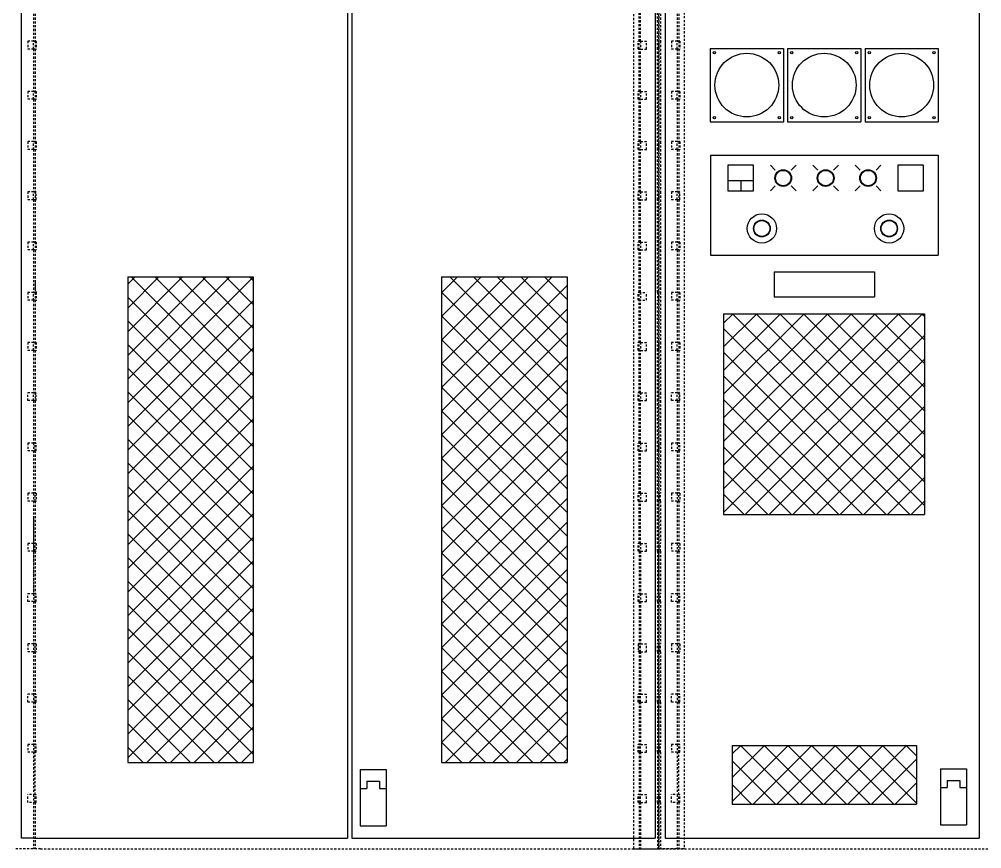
# Model space of a CAD drawing. Header units: inches. Extents: x 6 to 369, y -225 to 2.
# Drawn here: x 206 to 263.5, y -102 to -52.5 of the extents above; entities that cross this region are included whole.
import ezdxf

# ---------------------------------------------------------------- set-up
doc = ezdxf.new("R2010")
doc.units = ezdxf.units.IN
doc.header["$MEASUREMENT"] = 0
doc.linetypes.add('HIDDEN2', pattern=[0.1875, 0.125, -0.0625])
doc.layers.add('Cabinet', color=253, linetype='HIDDEN2')
doc.layers.add('D', color=3, linetype='Continuous')

# ---------------------------------------------------------------- blocks, each defined once
blk = doc.blocks.new('A$C04BD72B4')
at = {"layer": 'D'}
h = blk.add_hatch(dxfattribs=at)
h.set_pattern_fill('ANSI37', color=256, scale=8, style=0)
h.set_pattern_definition([(45, (-98.2526, -104.1295), (-0.707107, 0.707107), []), (135, (-98.2526, -104.1295), (-0.707107, -0.707107), [])])
h.paths.add_polyline_path([(5.369, -84.217), (12.869, -84.217), (12.869, -55.217), (5.369, -55.217)])
for p, q in [((0, 0), (0, -88.75)), ((18.125, 0.002), (18.125, -88.75)), ((5.369, -55.217), (12.869, -55.217)), ((5.369, -55.217), (5.369, -84.217)), ((12.869, -55.217), (12.869, -84.217)), ((5.369, -84.217), (12.869, -84.217)), ((0.5, -84.65), (2.05, -84.65)), ((0.5, -84.65), (0.5, -88)), ((2.05, -84.65), (2.05, -88)), ((0.9, -85.348), (0.9, -85.769)), ((0.9, -85.348), (1.65, -85.348)), ((1.65, -85.348), (1.65, -85.769)), ((0.5, -85.769), (0.9, -85.769)), ((1.65, -85.769), (2.05, -85.769)), ((0.5, -88), (2.05, -88)), ((0, -88.75), (18.125, -88.75))]:
    blk.add_line(p, q, dxfattribs=at)
blk = doc.blocks.new('A$C5A7909A9')
at = {"layer": 'Cabinet', "linetype": 'HIDDEN2'}
for p, q in [((36.945, 0), (36.945, 90)), ((38.445, 90), (38.445, 0)), ((38.445, 0), (38.445, 90)), ((38.445, 0), (38.445, 90)), ((38.445, 90), (38.445, 0)), ((39.945, 90), (39.945, 0)), ((1.094, 50.765), (1.094, 48.234)), ((1.187, 50.765), (1.187, 48.234)), ((37.257, 48.234), (37.257, 50.765)), ((37.351, 48.234), (37.351, 50.765)), ((38.351, 48.234), (38.351, 50.765)), ((38.539, 50.765), (38.539, 48.234)), ((39.539, 50.765), (39.539, 48.234)), ((39.632, 50.765), (39.632, 48.234)), ((1.094, 48.234), (0.75, 48.234)), ((0.75, 48.234), (0.75, 47.765)), ((1.094, 47.765), (0.75, 47.765)), ((1.094, 48.234), (1.187, 48.234)), ((1.094, 47.765), (1.094, 48.234)), ((1.094, 47.765), (1.094, 45.234)), ((1.187, 47.765), (1.094, 47.765)), ((1.187, 48.234), (1.187, 47.765)), ((1.187, 48.234), (1.25, 48.234)), ((1.187, 47.765), (1.187, 45.234)), ((1.187, 47.765), (1.25, 47.765)), ((1.25, 48.234), (1.25, 47.765)), ((37.257, 48.234), (37.195, 48.234)), ((37.195, 47.765), (37.195, 48.234)), ((37.257, 47.765), (37.195, 47.765)), ((37.257, 48.234), (37.351, 48.234)), ((37.257, 47.765), (37.257, 48.234)), ((37.257, 45.234), (37.257, 47.765)), ((37.351, 47.765), (37.257, 47.765)), ((37.351, 48.234), (37.351, 47.765)), ((37.351, 48.234), (37.695, 48.234)), ((37.351, 45.234), (37.351, 47.765)), ((37.351, 47.765), (37.695, 47.765)), ((37.695, 47.765), (37.695, 48.234)), ((38.351, 47.765), (38.351, 48.234)), ((38.351, 45.234), (38.351, 47.765)), ((38.445, 48.234), (38.445, 47.765)), ((38.445, 47.765), (38.445, 48.234)), ((38.445, 47.765), (38.445, 48.234)), ((38.445, 48.234), (38.445, 47.765)), ((38.539, 48.234), (38.539, 47.765)), ((38.539, 47.765), (38.539, 45.234)), ((39.195, 48.234), (39.195, 47.765)), ((39.539, 48.234), (39.195, 48.234)), ((39.539, 47.765), (39.195, 47.765)), ((39.539, 47.765), (39.539, 48.234)), ((39.539, 48.234), (39.632, 48.234)), ((39.539, 47.765), (39.539, 45.234)), ((39.632, 47.765), (39.539, 47.765)), ((39.632, 48.234), (39.632, 47.765)), ((39.632, 48.234), (39.695, 48.234)), ((39.632, 47.765), (39.632, 45.234)), ((39.632, 47.765), (39.695, 47.765)), ((39.695, 48.234), (39.695, 47.765)), ((1.094, 45.234), (0.75, 45.234)), ((0.75, 45.234), (0.75, 44.765)), ((1.094, 44.765), (1.094, 45.234)), ((1.094, 45.234), (1.187, 45.234)), ((1.187, 45.234), (1.187, 44.765)), ((1.187, 45.234), (1.25, 45.234)), ((1.25, 45.234), (1.25, 44.765)), ((37.257, 45.234), (37.195, 45.234)), ((37.195, 44.765), (37.195, 45.234)), ((37.257, 45.234), (37.351, 45.234)), ((37.257, 44.765), (37.257, 45.234)), ((37.257, 45.234), (37.257, 45.234)), ((37.351, 45.234), (37.351, 44.765)), ((37.351, 45.234), (37.695, 45.234)), ((37.695, 44.765), (37.695, 45.234)), ((38.351, 44.765), (38.351, 45.234)), ((38.445, 45.234), (38.445, 44.765)), ((38.445, 44.765), (38.445, 45.234)), ((38.445, 44.765), (38.445, 45.234)), ((38.445, 45.234), (38.445, 44.765)), ((38.539, 45.234), (38.539, 44.765)), ((39.539, 45.234), (39.195, 45.234)), ((39.195, 45.234), (39.195, 44.765)), ((39.539, 44.765), (39.539, 45.234)), ((39.539, 45.234), (39.632, 45.234)), ((39.632, 45.234), (39.632, 44.765)), ((39.632, 45.234), (39.695, 45.234)), ((39.695, 45.234), (39.695, 44.765)), ((1.094, 44.765), (0.75, 44.765)), ((1.094, 44.765), (1.094, 42.234)), ((1.187, 44.765), (1.094, 44.765)), ((1.187, 44.765), (1.187, 42.234)), ((1.187, 44.765), (1.187, 44.765)), ((1.187, 44.765), (1.25, 44.765)), ((37.257, 44.765), (37.195, 44.765)), ((37.257, 42.234), (37.257, 44.765)), ((37.351, 44.765), (37.257, 44.765)), ((37.351, 42.234), (37.351, 44.765)), ((37.351, 44.765), (37.695, 44.765)), ((38.351, 42.234), (38.351, 44.765)), ((38.539, 44.765), (38.539, 42.234)), ((39.539, 44.765), (39.195, 44.765)), ((39.539, 44.765), (39.539, 42.234)), ((39.632, 44.765), (39.539, 44.765)), ((39.632, 44.765), (39.632, 42.234)), ((39.632, 44.765), (39.632, 44.765)), ((39.632, 44.765), (39.695, 44.765)), ((1.094, 42.234), (0.75, 42.234)), ((0.75, 42.234), (0.75, 41.765)), ((1.094, 42.234), (1.187, 42.234)), ((1.094, 41.765), (1.094, 42.234)), ((1.187, 42.234), (1.187, 41.765)), ((1.187, 42.234), (1.25, 42.234)), ((1.25, 42.234), (1.25, 41.765)), ((37.257, 42.234), (37.195, 42.234)), ((37.195, 41.765), (37.195, 42.234)), ((37.257, 42.234), (37.351, 42.234)), ((37.257, 41.765), (37.257, 42.234)), ((37.351, 42.234), (37.351, 41.765)), ((37.351, 42.234), (37.695, 42.234)), ((37.695, 41.765), (37.695, 42.234)), ((38.351, 41.765), (38.351, 42.234)), ((38.445, 42.234), (38.445, 41.765)), ((38.445, 41.765), (38.445, 42.234)), ((38.445, 42.234), (38.445, 41.765)), ((38.539, 42.234), (38.539, 41.765)), ((39.539, 42.234), (39.195, 42.234)), ((39.195, 42.234), (39.195, 41.765)), ((39.539, 42.234), (39.632, 42.234)), ((39.539, 41.765), (39.539, 42.234)), ((39.632, 42.234), (39.632, 41.765)), ((39.632, 42.234), (39.695, 42.234)), ((39.695, 42.234), (39.695, 41.765)), ((1.094, 41.765), (0.75, 41.765)), ((1.094, 41.765), (1.094, 39.234)), ((1.187, 41.765), (1.094, 41.765)), ((1.187, 41.765), (1.187, 39.234)), ((1.187, 41.765), (1.25, 41.765)), ((37.257, 41.765), (37.195, 41.765)), ((37.257, 39.234), (37.257, 41.765)), ((37.351, 41.765), (37.257, 41.765)), ((37.351, 39.234), (37.351, 41.765)), ((37.351, 41.765), (37.695, 41.765)), ((38.351, 39.234), (38.351, 41.765)), ((38.539, 41.765), (38.539, 39.234)), ((39.539, 41.765), (39.195, 41.765)), ((39.539, 41.765), (39.539, 39.234)), ((39.632, 41.765), (39.539, 41.765)), ((39.632, 41.765), (39.632, 39.234)), ((39.632, 41.765), (39.695, 41.765)), ((1.094, 39.234), (0.75, 39.234)), ((0.75, 39.234), (0.75, 38.765)), ((1.094, 39.234), (1.187, 39.234)), ((1.094, 38.765), (1.094, 39.234)), ((1.187, 39.234), (1.187, 38.765)), ((1.187, 39.234), (1.187, 39.234)), ((1.187, 39.234), (1.25, 39.234)), ((1.25, 38.765), (1.25, 39.234)), ((37.257, 39.234), (37.195, 39.234)), ((37.195, 38.765), (37.195, 39.234)), ((37.257, 39.234), (37.351, 39.234)), ((37.257, 38.765), (37.257, 39.234)), ((37.351, 39.234), (37.351, 38.765)), ((37.351, 39.234), (37.695, 39.234)), ((37.695, 38.765), (37.695, 39.234)), ((38.351, 38.765), (38.351, 39.234)), ((38.445, 39.234), (38.445, 38.765)), ((38.445, 38.765), (38.445, 39.234)), ((38.445, 38.765), (38.445, 39.234)), ((38.445, 39.234), (38.445, 38.765)), ((38.539, 39.234), (38.539, 38.765)), ((39.195, 39.234), (39.195, 38.765)), ((39.539, 39.234), (39.195, 39.234)), ((39.539, 38.765), (39.539, 39.234)), ((39.539, 39.234), (39.632, 39.234)), ((39.632, 39.234), (39.632, 38.765)), ((39.632, 39.234), (39.632, 39.234)), ((39.632, 39.234), (39.695, 39.234)), ((39.695, 38.765), (39.695, 39.234)), ((1.094, 38.765), (0.75, 38.765)), ((1.094, 38.765), (1.094, 36.234)), ((1.187, 38.765), (1.094, 38.765)), ((1.187, 38.765), (1.187, 36.234)), ((1.187, 38.765), (1.25, 38.765)), ((37.257, 38.765), (37.195, 38.765)), ((37.257, 36.234), (37.257, 38.765)), ((37.351, 38.765), (37.257, 38.765)), ((37.351, 36.234), (37.351, 38.765)), ((37.351, 38.765), (37.695, 38.765)), ((38.351, 36.234), (38.351, 38.765)), ((38.539, 38.765), (38.539, 36.234)), ((39.539, 38.765), (39.195, 38.765)), ((39.539, 38.765), (39.539, 36.234)), ((39.632, 38.765), (39.539, 38.765)), ((39.632, 38.765), (39.632, 36.234)), ((39.632, 38.765), (39.695, 38.765)), ((1.094, 36.234), (0.75, 36.234)), ((0.75, 36.234), (0.75, 35.765)), ((1.094, 36.234), (1.187, 36.234)), ((1.094, 35.765), (1.094, 36.234)), ((1.187, 36.234), (1.187, 35.765)), ((1.187, 36.234), (1.25, 36.234)), ((1.25, 36.234), (1.25, 35.765)), ((37.257, 36.234), (37.195, 36.234)), ((37.195, 35.765), (37.195, 36.234)), ((37.257, 36.234), (37.351, 36.234)), ((37.257, 35.765), (37.257, 36.234)), ((37.351, 36.234), (37.351, 35.765)), ((37.351, 36.234), (37.695, 36.234)), ((37.695, 35.765), (37.695, 36.234)), ((38.351, 35.765), (38.351, 36.234)), ((38.445, 36.234), (38.445, 35.765)), ((38.445, 35.765), (38.445, 36.234)), ((38.445, 35.765), (38.445, 36.234)), ((38.445, 36.234), (38.445, 35.765)), ((38.539, 36.234), (38.539, 35.765)), ((39.539, 36.234), (39.195, 36.234)), ((39.195, 36.234), (39.195, 35.765)), ((39.539, 36.234), (39.632, 36.234)), ((39.539, 35.765), (39.539, 36.234)), ((39.632, 36.234), (39.632, 35.765)), ((39.632, 36.234), (39.695, 36.234)), ((39.695, 36.234), (39.695, 35.765)), ((1.094, 35.765), (0.75, 35.765)), ((1.094, 35.765), (1.094, 33.234)), ((1.187, 35.765), (1.094, 35.765)), ((1.187, 35.765), (1.187, 33.234)), ((1.187, 35.765), (1.25, 35.765)), ((37.257, 35.765), (37.195, 35.765)), ((37.257, 33.234), (37.257, 35.765)), ((37.351, 35.765), (37.257, 35.765)), ((37.351, 33.234), (37.351, 35.765)), ((37.351, 35.765), (37.695, 35.765)), ((38.351, 33.234), (38.351, 35.765)), ((38.539, 35.765), (38.539, 33.234)), ((39.539, 35.765), (39.195, 35.765)), ((39.539, 35.765), (39.539, 33.234)), ((39.632, 35.765), (39.539, 35.765)), ((39.632, 35.765), (39.632, 33.234)), ((39.632, 35.765), (39.695, 35.765)), ((1.187, 33.89), (1.187, 32.515)), ((1.094, 33.234), (0.75, 33.234)), ((0.75, 33.234), (0.75, 32.765)), ((1.094, 32.765), (1.094, 33.234)), ((1.094, 33.234), (1.187, 33.234)), ((1.187, 33.265), (1.287, 33.265)), ((1.187, 33.234), (1.187, 32.765)), ((1.187, 33.234), (1.25, 33.234)), ((1.25, 33.234), (1.25, 32.765)), ((37.257, 33.234), (37.195, 33.234)), ((37.195, 32.765), (37.195, 33.234)), ((37.257, 32.765), (37.257, 33.234)), ((37.257, 33.234), (37.695, 33.234)), ((37.351, 33.234), (37.351, 32.765)), ((37.695, 32.765), (37.695, 33.234)), ((38.351, 33.234), (38.351, 32.765)), ((38.445, 32.765), (38.445, 33.234)), ((38.445, 32.765), (38.445, 33.234)), ((38.445, 32.765), (38.445, 33.234)), ((38.445, 32.765), (38.445, 33.234)), ((38.539, 33.234), (38.539, 32.765)), ((39.539, 33.234), (39.195, 33.234)), ((39.195, 33.234), (39.195, 32.765)), ((39.539, 32.765), (39.539, 33.234)), ((39.539, 33.234), (39.632, 33.234)), ((39.632, 33.234), (39.632, 32.765)), ((39.632, 33.234), (39.695, 33.234)), ((39.695, 33.234), (39.695, 32.765)), ((1.094, 32.765), (0.75, 32.765)), ((1.094, 32.765), (1.094, 30.234)), ((1.187, 32.765), (1.094, 32.765)), ((1.187, 32.765), (1.187, 30.234)), ((1.187, 32.765), (1.25, 32.765)), ((1.187, 32.765), (1.287, 32.765)), ((37.257, 32.765), (37.195, 32.765)), ((37.257, 30.234), (37.257, 32.765)), ((37.351, 32.765), (37.257, 32.765)), ((37.257, 32.765), (37.695, 32.765)), ((37.351, 30.234), (37.351, 32.765)), ((38.351, 30.234), (38.351, 32.765)), ((38.539, 32.765), (38.539, 30.234)), ((39.539, 32.765), (39.195, 32.765)), ((39.539, 32.765), (39.539, 30.234)), ((39.632, 32.765), (39.539, 32.765)), ((39.632, 32.765), (39.632, 30.234)), ((39.632, 32.765), (39.695, 32.765)), ((1.094, 30.234), (0.75, 30.234)), ((0.75, 30.234), (0.75, 29.765)), ((1.094, 29.765), (1.094, 30.234)), ((1.094, 30.234), (1.187, 30.234)), ((1.187, 30.234), (1.187, 29.765)), ((1.187, 30.234), (1.25, 30.234)), ((1.25, 30.234), (1.25, 29.765)), ((37.257, 30.234), (37.195, 30.234)), ((37.195, 29.765), (37.195, 30.234)), ((37.257, 30.234), (37.351, 30.234)), ((37.257, 29.765), (37.257, 30.234)), ((37.351, 30.234), (37.351, 29.765)), ((37.351, 30.234), (37.695, 30.234)), ((37.695, 29.765), (37.695, 30.234)), ((38.351, 29.765), (38.351, 30.234)), ((38.445, 30.234), (38.445, 29.765)), ((38.445, 29.765), (38.445, 30.234)), ((38.445, 29.765), (38.445, 30.234)), ((38.445, 30.234), (38.445, 29.765)), ((38.539, 30.234), (38.539, 29.765)), ((39.539, 30.234), (39.195, 30.234)), ((39.195, 30.234), (39.195, 29.765)), ((39.539, 29.765), (39.539, 30.234)), ((39.539, 30.234), (39.632, 30.234)), ((39.632, 30.234), (39.632, 29.765)), ((39.632, 30.234), (39.695, 30.234)), ((39.695, 30.234), (39.695, 29.765)), ((1.094, 29.765), (0.75, 29.765)), ((1.094, 29.765), (1.094, 27.234)), ((1.187, 29.765), (1.094, 29.765)), ((1.187, 29.765), (1.187, 27.234)), ((1.187, 29.765), (1.25, 29.765)), ((37.257, 29.765), (37.195, 29.765)), ((37.257, 27.234), (37.257, 29.765)), ((37.351, 29.765), (37.257, 29.765)), ((37.351, 27.234), (37.351, 29.765)), ((37.351, 29.765), (37.695, 29.765)), ((38.351, 27.234), (38.351, 29.765)), ((38.539, 29.765), (38.539, 27.234)), ((39.539, 29.765), (39.195, 29.765)), ((39.539, 29.765), (39.539, 27.234)), ((39.632, 29.765), (39.539, 29.765)), ((39.632, 29.765), (39.632, 27.234)), ((39.632, 29.765), (39.695, 29.765)), ((1.094, 27.234), (0.75, 27.234)), ((0.75, 26.765), (0.75, 27.234)), ((1.094, 26.765), (1.094, 27.234)), ((1.094, 27.234), (1.187, 27.234)), ((1.187, 27.234), (1.187, 26.765)), ((1.187, 27.234), (1.25, 27.234)), ((1.25, 26.765), (1.25, 27.234)), ((37.257, 27.234), (37.195, 27.234)), ((37.195, 26.765), (37.195, 27.234)), ((37.257, 27.234), (37.351, 27.234)), ((37.257, 26.765), (37.257, 27.234)), ((37.351, 27.234), (37.351, 26.765)), ((37.351, 27.234), (37.695, 27.234)), ((37.695, 26.765), (37.695, 27.234)), ((38.351, 26.765), (38.351, 27.234)), ((38.445, 27.234), (38.445, 26.765)), ((38.445, 26.765), (38.445, 27.234)), ((38.445, 26.765), (38.445, 27.234)), ((38.445, 27.234), (38.445, 26.765)), ((38.539, 27.234), (38.539, 26.765)), ((39.539, 27.234), (39.195, 27.234)), ((39.195, 26.765), (39.195, 27.234)), ((39.539, 26.765), (39.539, 27.234)), ((39.539, 27.234), (39.632, 27.234)), ((39.632, 27.234), (39.632, 26.765)), ((39.632, 27.234), (39.695, 27.234)), ((39.695, 26.765), (39.695, 27.234)), ((1.094, 26.765), (0.75, 26.765)), ((1.094, 26.765), (1.094, 24.234)), ((1.187, 26.765), (1.094, 26.765)), ((1.187, 26.765), (1.187, 24.234)), ((1.187, 26.765), (1.25, 26.765)), ((37.257, 26.765), (37.195, 26.765)), ((37.257, 24.234), (37.257, 26.765)), ((37.351, 26.765), (37.257, 26.765)), ((37.351, 24.234), (37.351, 26.765)), ((37.351, 26.765), (37.695, 26.765)), ((38.351, 24.234), (38.351, 26.765)), ((38.539, 26.765), (38.539, 24.234)), ((39.539, 26.765), (39.195, 26.765)), ((39.539, 26.765), (39.539, 24.234)), ((39.632, 26.765), (39.539, 26.765)), ((39.632, 26.765), (39.632, 24.234)), ((39.632, 26.765), (39.695, 26.765)), ((1.094, 24.234), (0.75, 24.234)), ((0.75, 24.234), (0.75, 23.765)), ((1.094, 24.234), (1.094, 23.765)), ((1.187, 24.234), (1.094, 24.234)), ((1.187, 23.765), (1.187, 24.234)), ((1.187, 24.234), (1.25, 24.234)), ((1.25, 23.765), (1.25, 24.234)), ((37.257, 24.234), (37.195, 24.234)), ((37.195, 23.765), (37.195, 24.234)), ((37.257, 24.234), (37.351, 24.234)), ((37.257, 23.765), (37.257, 24.234)), ((37.351, 24.234), (37.351, 23.765)), ((37.351, 24.234), (37.695, 24.234)), ((37.695, 23.765), (37.695, 24.234)), ((38.351, 23.765), (38.351, 24.234)), ((38.445, 24.234), (38.445, 23.765)), ((38.445, 23.765), (38.445, 24.234)), ((38.445, 23.765), (38.445, 24.234)), ((38.445, 24.234), (38.445, 23.765)), ((38.539, 24.234), (38.539, 23.765)), ((39.539, 24.234), (39.195, 24.234)), ((39.195, 24.234), (39.195, 23.765)), ((39.539, 24.234), (39.539, 23.765)), ((39.632, 24.234), (39.539, 24.234)), ((39.632, 23.765), (39.632, 24.234)), ((39.632, 24.234), (39.695, 24.234)), ((39.695, 23.765), (39.695, 24.234)), ((1.094, 23.765), (0.75, 23.765)), ((1.094, 23.765), (1.094, 21.234)), ((1.094, 23.765), (1.187, 23.765)), ((1.187, 23.765), (1.187, 21.234)), ((1.187, 23.765), (1.25, 23.765)), ((37.257, 23.765), (37.195, 23.765)), ((37.257, 21.234), (37.257, 23.765)), ((37.351, 23.765), (37.257, 23.765)), ((37.351, 21.234), (37.351, 23.765)), ((37.351, 23.765), (37.695, 23.765)), ((38.351, 21.234), (38.351, 23.765)), ((38.539, 23.765), (38.539, 21.234)), ((39.539, 23.765), (39.195, 23.765)), ((39.539, 23.765), (39.539, 21.234)), ((39.539, 23.765), (39.632, 23.765)), ((39.632, 23.765), (39.632, 21.234)), ((39.632, 23.765), (39.695, 23.765)), ((1.094, 21.234), (0.75, 21.234)), ((0.75, 21.234), (0.75, 20.765)), ((1.094, 20.765), (0.75, 20.765)), ((1.094, 21.234), (1.094, 20.765)), ((1.187, 21.234), (1.094, 21.234)), ((1.094, 20.765), (1.094, 18.234)), ((1.094, 20.765), (1.187, 20.765)), ((1.187, 20.765), (1.187, 21.234)), ((1.187, 21.234), (1.25, 21.234)), ((1.187, 20.765), (1.187, 18.234)), ((1.187, 20.765), (1.25, 20.765)), ((1.25, 21.234), (1.25, 20.765)), ((37.257, 21.234), (37.195, 21.234)), ((37.195, 20.765), (37.195, 21.234)), ((37.257, 20.765), (37.195, 20.765)), ((37.257, 21.234), (37.351, 21.234)), ((37.257, 20.765), (37.257, 21.234)), ((37.257, 18.234), (37.257, 20.765)), ((37.351, 20.765), (37.257, 20.765)), ((37.351, 21.234), (37.351, 20.765)), ((37.351, 21.234), (37.695, 21.234)), ((37.351, 18.234), (37.351, 20.765)), ((37.351, 20.765), (37.695, 20.765)), ((37.695, 20.765), (37.695, 21.234)), ((38.351, 20.765), (38.351, 21.234)), ((38.351, 18.234), (38.351, 20.765)), ((38.445, 21.234), (38.445, 20.765)), ((38.445, 21.234), (38.445, 20.765)), ((38.445, 21.234), (38.445, 20.765)), ((38.445, 21.234), (38.445, 20.765)), ((38.539, 20.765), (38.539, 21.234)), ((38.539, 20.765), (38.539, 18.234)), ((39.539, 21.234), (39.195, 21.234)), ((39.195, 21.234), (39.195, 20.765)), ((39.539, 20.765), (39.195, 20.765)), ((39.539, 21.234), (39.539, 20.765)), ((39.632, 21.234), (39.539, 21.234)), ((39.539, 20.765), (39.539, 18.234)), ((39.539, 20.765), (39.632, 20.765)), ((39.632, 20.765), (39.632, 21.234)), ((39.632, 21.234), (39.695, 21.234)), ((39.632, 20.765), (39.632, 18.234)), ((39.632, 20.765), (39.695, 20.765)), ((39.695, 21.234), (39.695, 20.765)), ((1.094, 19.734), (1.094, 15.234)), ((1.094, 18.234), (0.75, 18.234)), ((0.75, 18.234), (0.75, 17.765)), ((1.094, 18.234), (1.094, 17.765)), ((1.187, 18.234), (1.094, 18.234)), ((1.187, 17.765), (1.187, 18.234)), ((1.187, 18.234), (1.25, 18.234)), ((1.25, 18.234), (1.25, 17.765)), ((37.257, 18.234), (37.195, 18.234)), ((37.195, 17.765), (37.195, 18.234)), ((37.257, 17.765), (37.257, 18.234)), ((37.257, 18.234), (37.351, 18.234)), ((37.351, 18.234), (37.351, 17.765)), ((37.351, 18.234), (37.695, 18.234)), ((37.695, 17.765), (37.695, 18.234)), ((38.351, 17.765), (38.351, 18.234)), ((38.445, 18.234), (38.445, 17.765)), ((38.445, 18.234), (38.445, 17.765)), ((38.445, 18.234), (38.445, 17.765)), ((38.445, 18.234), (38.445, 17.765)), ((38.539, 17.765), (38.539, 18.234)), ((39.539, 18.234), (39.195, 18.234)), ((39.195, 18.234), (39.195, 17.765)), ((39.539, 18.234), (39.539, 17.765)), ((39.632, 18.234), (39.539, 18.234)), ((39.632, 17.765), (39.632, 18.234)), ((39.632, 18.234), (39.695, 18.234)), ((39.695, 18.234), (39.695, 17.765)), ((1.094, 17.765), (0.75, 17.765)), ((1.094, 17.765), (1.094, 15.234)), ((1.094, 17.765), (1.187, 17.765)), ((1.187, 17.765), (1.187, 15.234)), ((1.187, 17.765), (1.25, 17.765)), ((37.257, 17.765), (37.195, 17.765)), ((37.257, 17.765), (37.257, 15.234)), ((37.351, 17.765), (37.257, 17.765)), ((37.351, 17.765), (37.351, 15.234)), ((37.351, 17.765), (37.695, 17.765)), ((38.351, 17.765), (38.351, 15.234)), ((38.539, 17.765), (38.539, 15.234)), ((39.539, 17.765), (39.195, 17.765)), ((39.539, 17.765), (39.539, 15.234)), ((39.539, 17.765), (39.632, 17.765)), ((39.632, 17.765), (39.632, 15.234)), ((39.632, 17.765), (39.695, 17.765)), ((1.094, 15.234), (0.75, 15.234)), ((0.75, 14.765), (0.75, 15.234)), ((1.094, 15.234), (1.094, 14.765)), ((1.187, 15.234), (1.094, 15.234)), ((1.187, 14.765), (1.187, 15.234)), ((1.187, 15.234), (1.25, 15.234)), ((1.25, 14.765), (1.25, 15.234)), ((37.257, 15.234), (37.195, 15.234)), ((37.195, 14.765), (37.195, 15.234)), ((37.257, 15.234), (37.351, 15.234)), ((37.257, 14.765), (37.257, 15.234)), ((37.257, 15.234), (37.351, 15.234)), ((37.351, 15.234), (37.351, 14.765)), ((37.351, 15.234), (37.695, 15.234)), ((37.695, 14.765), (37.695, 15.234)), ((38.351, 14.765), (38.351, 15.234)), ((38.445, 15.234), (38.445, 14.765)), ((38.445, 15.234), (38.445, 14.765)), ((38.445, 15.234), (38.445, 14.765)), ((38.445, 15.234), (38.445, 14.765)), ((38.539, 14.765), (38.539, 15.234)), ((39.539, 15.234), (39.195, 15.234)), ((39.195, 14.765), (39.195, 15.234)), ((39.539, 15.234), (39.539, 14.765)), ((39.632, 15.234), (39.539, 15.234)), ((39.632, 14.765), (39.632, 15.234)), ((39.632, 15.234), (39.695, 15.234)), ((39.695, 14.765), (39.695, 15.234)), ((1.094, 14.765), (0.75, 14.765)), ((1.094, 14.765), (1.094, 12.234)), ((1.094, 14.765), (1.187, 14.765)), ((1.187, 14.765), (1.187, 12.234)), ((1.187, 14.765), (1.25, 14.765)), ((37.257, 14.765), (37.195, 14.765)), ((37.257, 14.765), (37.257, 12.234)), ((37.351, 14.765), (37.257, 14.765)), ((37.257, 14.765), (37.351, 14.765)), ((37.351, 14.765), (37.351, 12.234)), ((37.351, 14.765), (37.695, 14.765)), ((38.351, 14.765), (38.351, 12.234)), ((38.539, 14.765), (38.539, 12.234)), ((39.539, 14.765), (39.195, 14.765)), ((39.539, 14.765), (39.539, 12.234)), ((39.539, 14.765), (39.632, 14.765)), ((39.632, 14.765), (39.632, 12.234)), ((39.632, 14.765), (39.695, 14.765)), ((1.094, 12.234), (0.75, 12.234)), ((0.75, 12.234), (0.75, 11.765)), ((1.094, 12.234), (1.094, 11.765)), ((1.187, 12.234), (1.094, 12.234)), ((1.187, 11.765), (1.187, 12.234)), ((1.187, 12.234), (1.25, 12.234)), ((1.25, 12.234), (1.25, 11.765)), ((37.257, 12.234), (37.195, 12.234)), ((37.195, 12.234), (37.195, 11.765)), ((37.257, 11.765), (37.257, 12.234)), ((37.257, 12.234), (37.351, 12.234)), ((37.351, 11.765), (37.351, 12.234)), ((37.351, 12.234), (37.695, 12.234)), ((37.695, 11.765), (37.695, 12.234)), ((38.351, 11.765), (38.351, 12.234)), ((38.445, 11.765), (38.445, 12.234)), ((38.445, 12.234), (38.445, 11.765)), ((38.445, 12.234), (38.445, 11.765)), ((38.445, 11.765), (38.445, 12.234)), ((38.539, 11.765), (38.539, 12.234)), ((39.539, 12.234), (39.195, 12.234)), ((39.195, 12.234), (39.195, 11.765)), ((39.539, 12.234), (39.539, 11.765)), ((39.632, 12.234), (39.539, 12.234)), ((39.632, 11.765), (39.632, 12.234)), ((39.632, 12.234), (39.695, 12.234)), ((39.695, 12.234), (39.695, 11.765)), ((1.094, 11.765), (0.75, 11.765)), ((1.094, 11.765), (1.094, 9.234)), ((1.094, 11.765), (1.187, 11.765)), ((1.187, 11.765), (1.187, 9.234)), ((1.187, 11.765), (1.25, 11.765)), ((37.257, 11.765), (37.195, 11.765)), ((37.257, 11.765), (37.257, 9.234)), ((37.257, 11.765), (37.351, 11.765)), ((37.351, 11.765), (37.351, 9.234)), ((37.351, 11.765), (37.695, 11.765)), ((38.351, 11.765), (38.351, 9.234)), ((38.539, 11.765), (38.539, 9.234)), ((39.539, 11.765), (39.195, 11.765)), ((39.539, 11.765), (39.539, 9.234)), ((39.539, 11.765), (39.632, 11.765)), ((39.632, 11.765), (39.632, 9.234)), ((39.632, 11.765), (39.695, 11.765)), ((1.094, 9.234), (0.75, 9.234)), ((0.75, 8.765), (0.75, 9.234)), ((1.094, 9.234), (1.094, 8.765)), ((1.187, 9.234), (1.094, 9.234)), ((1.187, 8.765), (1.187, 9.234)), ((1.187, 9.234), (1.25, 9.234)), ((1.25, 8.765), (1.25, 9.234)), ((37.257, 9.234), (37.195, 9.234)), ((37.195, 8.765), (37.195, 9.234)), ((37.257, 8.765), (37.257, 9.234)), ((37.257, 9.234), (37.351, 9.234)), ((37.351, 8.765), (37.351, 9.234)), ((37.351, 9.234), (37.695, 9.234)), ((37.695, 8.765), (37.695, 9.234)), ((38.351, 8.765), (38.351, 9.234)), ((38.445, 8.765), (38.445, 9.234)), ((38.445, 9.234), (38.445, 8.765)), ((38.445, 9.234), (38.445, 8.765)), ((38.445, 8.765), (38.445, 9.234)), ((38.539, 8.765), (38.539, 9.234)), ((39.539, 9.234), (39.195, 9.234)), ((39.195, 8.765), (39.195, 9.234)), ((39.539, 9.234), (39.539, 8.765)), ((39.632, 9.234), (39.539, 9.234)), ((39.632, 8.765), (39.632, 9.234)), ((39.632, 9.234), (39.695, 9.234)), ((39.695, 8.765), (39.695, 9.234)), ((1.094, 8.765), (0.75, 8.765)), ((1.094, 8.765), (1.094, 6.234)), ((1.094, 8.765), (1.187, 8.765)), ((1.187, 8.765), (1.187, 6.234)), ((1.187, 8.765), (1.25, 8.765)), ((37.257, 8.765), (37.195, 8.765)), ((37.257, 8.765), (37.257, 6.234)), ((37.257, 8.765), (37.351, 8.765)), ((37.351, 8.765), (37.351, 6.234)), ((37.351, 8.765), (37.695, 8.765)), ((38.351, 8.765), (38.351, 6.234)), ((38.539, 8.765), (38.539, 6.234)), ((39.539, 8.765), (39.195, 8.765)), ((39.539, 8.765), (39.539, 6.234)), ((39.539, 8.765), (39.632, 8.765)), ((39.632, 8.765), (39.632, 6.234)), ((39.632, 8.765), (39.695, 8.765)), ((1.094, 6.234), (0.75, 6.234)), ((0.75, 6.234), (0.75, 5.765)), ((1.094, 5.765), (0.75, 5.765)), ((1.094, 6.234), (1.094, 5.765)), ((1.187, 6.234), (1.094, 6.234)), ((1.094, 5.765), (1.094, 3.234)), ((1.094, 5.765), (1.187, 5.765)), ((1.187, 5.765), (1.187, 6.234)), ((1.187, 6.234), (1.25, 6.234)), ((1.187, 3.234), (1.187, 5.765)), ((1.187, 5.765), (1.25, 5.765)), ((1.25, 5.765), (1.25, 6.234)), ((37.257, 6.234), (37.195, 6.234)), ((37.195, 5.765), (37.195, 6.234)), ((37.257, 5.765), (37.195, 5.765)), ((37.257, 5.765), (37.257, 6.234)), ((37.257, 6.234), (37.351, 6.234)), ((37.257, 5.765), (37.257, 3.234)), ((37.257, 5.765), (37.351, 5.765)), ((37.351, 5.765), (37.351, 6.234)), ((37.351, 6.234), (37.695, 6.234)), ((37.351, 5.765), (37.351, 3.234)), ((37.351, 5.765), (37.695, 5.765)), ((37.695, 5.765), (37.695, 6.234)), ((38.351, 5.765), (38.351, 6.234)), ((38.351, 5.765), (38.351, 3.234)), ((38.445, 5.765), (38.445, 6.234)), ((38.445, 6.234), (38.445, 5.765)), ((38.445, 6.234), (38.445, 5.765)), ((38.445, 5.765), (38.445, 6.234)), ((38.539, 5.765), (38.539, 6.234)), ((38.539, 5.765), (38.539, 3.234)), ((39.539, 6.234), (39.195, 6.234)), ((39.195, 6.234), (39.195, 5.765)), ((39.539, 5.765), (39.195, 5.765)), ((39.539, 6.234), (39.539, 5.765)), ((39.632, 6.234), (39.539, 6.234)), ((39.539, 5.765), (39.539, 3.234)), ((39.539, 5.765), (39.632, 5.765)), ((39.632, 5.765), (39.632, 6.234)), ((39.632, 6.234), (39.695, 6.234)), ((39.632, 3.234), (39.632, 5.765)), ((39.632, 5.765), (39.695, 5.765)), ((39.695, 5.765), (39.695, 6.234)), ((0.75, 2.765), (0.75, 3.234)), ((1.187, 3.234), (0.75, 3.234)), ((1.094, 3.234), (1.094, 2.765)), ((1.187, 2.765), (1.187, 3.234)), ((1.187, 3.234), (1.25, 3.234)), ((1.25, 2.765), (1.25, 3.234)), ((37.257, 3.234), (37.195, 3.234)), ((37.195, 2.765), (37.195, 3.234)), ((37.257, 3.234), (37.351, 3.234)), ((37.257, 2.765), (37.257, 3.234)), ((37.351, 2.765), (37.351, 3.234)), ((37.351, 3.234), (37.695, 3.234)), ((37.695, 2.765), (37.695, 3.234)), ((38.351, 2.765), (38.351, 3.234)), ((38.445, 2.765), (38.445, 3.234)), ((38.445, 3.234), (38.445, 2.765)), ((38.445, 3.234), (38.445, 2.765)), ((38.445, 2.765), (38.445, 3.234)), ((38.539, 2.765), (38.539, 3.234)), ((39.195, 2.765), (39.195, 3.234)), ((39.632, 3.234), (39.195, 3.234)), ((39.539, 3.234), (39.539, 2.765)), ((39.632, 2.765), (39.632, 3.234)), ((39.632, 3.234), (39.695, 3.234)), ((39.695, 2.765), (39.695, 3.234)), ((1.187, 2.765), (0.75, 2.765)), ((1.094, 2.765), (1.094, 0)), ((1.187, 2.765), (1.187, 0)), ((1.187, 2.765), (1.25, 2.765)), ((37.257, 2.765), (37.195, 2.765)), ((37.257, 2.765), (37.257, 0)), ((37.257, 2.765), (37.351, 2.765)), ((37.351, 2.765), (37.351, 0)), ((37.351, 2.765), (37.695, 2.765)), ((38.351, 2.765), (38.351, 0)), ((38.539, 2.765), (38.539, 0)), ((39.632, 2.765), (39.195, 2.765)), ((39.539, 2.765), (39.539, 0)), ((39.632, 2.765), (39.632, 0)), ((39.632, 2.765), (39.695, 2.765)), ((1.5, 0), (0, 0)), ((1.5, 0), (59.382, 0)), ((36.945, 0), (38.445, 0)), ((39.945, 0), (38.445, 0)), ((38.445, 0), (38.445, 0)), ((38.445, 0), (38.445, 0))]:
    blk.add_line(p, q, dxfattribs=at)

msp = doc.modelspace()

# ---------------------------------------------------------------- hatches: boundary and pattern name
at = {"layer": 'D'}
h = msp.add_hatch(dxfattribs=at)
h.set_pattern_fill('ANSI37', scale=8, style=0)
h.set_pattern_definition([(45, (108.8754, -116.7529), (-0.707107, 0.707107), []), (135, (108.8754, -116.7529), (-0.707107, -0.707107), [])])
h.paths.add_polyline_path([(212.49685, -96.84066), (219.99685, -96.84066), (219.99685, -67.84066), (212.49685, -67.84066)])
h = msp.add_hatch(dxfattribs=at)
h.set_pattern_fill('ANSI37', scale=8, style=0)
h.set_pattern_definition([(45, (228.8456, -119.5542), (-0.707107, 0.707107), []), (135, (228.8456, -119.5542), (-0.707107, -0.707107), [])])
h.paths.add_polyline_path([(248.09182, -82.03936), (260.09182, -82.03936), (260.09182, -70.03936), (248.09182, -70.03936)])
h = msp.add_hatch(dxfattribs=at)
h.set_pattern_fill('ANSI37', scale=8, style=0)
h.set_pattern_definition([(45, (227.1842, -126.2445), (-0.707107, 0.707107), []), (135, (227.1842, -126.2445), (-0.707107, -0.707107), [])])
h.paths.add_polyline_path([(259.60549, -99.3295), (259.60549, -95.8295), (248.60549, -95.8295), (248.60549, -99.3295)])

# ---------------------------------------------------------------- linework, layer by layer
at = {"layer": 'D', "color": 7}
for p, q in [((225.62928, -12.62335), (225.62928, -101.37335)), ((244.60549, -12.62335), (244.60549, -101.37568)), ((263.35549, -12.62335), (263.35549, -101.37568)), ((206.16053, -101.37335), (206.16053, -13.24835)), ((247.29116, -54.19843), (247.29116, -58.57343)), ((247.29116, -54.19843), (251.66616, -54.19843)), ((251.66616, -54.19843), (251.66616, -58.57343)), ((251.66616, -54.19843), (251.66616, -58.57343)), ((251.91616, -54.19843), (256.29116, -54.19843)), ((251.91616, -54.19843), (251.91616, -58.57343)), ((256.29116, -54.19843), (256.29116, -58.57343)), ((256.54116, -54.19843), (256.54116, -58.57343)), ((256.54116, -54.19843), (256.54116, -58.57343)), ((256.54116, -54.19843), (260.91616, -54.19843)), ((260.91616, -54.19843), (260.91616, -58.57343)), ((247.29116, -58.57343), (251.66616, -58.57343)), ((251.91616, -58.57343), (256.29116, -58.57343)), ((256.54116, -58.57343), (260.91616, -58.57343)), ((247.30632, -60.57343), (247.30632, -66.53936)), ((247.30632, -60.57343), (260.90099, -60.57343)), ((251.91616, -60.57343), (256.29116, -60.57343)), ((260.90099, -60.57343), (260.90099, -66.53936)), ((249.88471, -61.17006), (248.34936, -61.17006)), ((248.34936, -61.17006), (248.34936, -62.7054)), ((249.88471, -62.7054), (249.88471, -61.17006)), ((251.18019, -61.46554), (250.88471, -61.17006)), ((252.12457, -61.46554), (252.42006, -61.17006)), ((253.71554, -61.46554), (253.42006, -61.17006)), ((254.65992, -61.46554), (254.9554, -61.17006)), ((256.25089, -61.46554), (255.9554, -61.17006)), ((257.19526, -61.46554), (257.49075, -61.17006)), ((260.0261, -61.17006), (258.49075, -61.17006)), ((258.49075, -61.17006), (258.49075, -62.7054)), ((260.0261, -62.7054), (260.0261, -61.17006)), ((248.34936, -62.09116), (249.88471, -62.09116)), ((249.11704, -62.09116), (249.11704, -62.7054)), ((251.18019, -62.40992), (250.88471, -62.7054)), ((252.12457, -62.40992), (252.42006, -62.7054)), ((253.71554, -62.40992), (253.42006, -62.7054)), ((254.65992, -62.40992), (254.9554, -62.7054)), ((256.25089, -62.40992), (255.9554, -62.7054)), ((257.19526, -62.40992), (257.49075, -62.7054)), ((248.34936, -62.7054), (249.88471, -62.7054)), ((258.49075, -62.7054), (260.0261, -62.7054)), ((247.30632, -66.53936), (260.90099, -66.53936)), ((251.10366, -67.53936), (251.10366, -69.03936)), ((251.10366, -67.53936), (257.10366, -67.53936)), ((257.10366, -67.53936), (257.10366, -69.03936)), ((212.49685, -67.84066), (219.99685, -67.84066)), ((212.49685, -67.84066), (212.49685, -96.84066)), ((219.99685, -67.84066), (219.99685, -96.84066)), ((251.10366, -69.03936), (257.10366, -69.03936)), ((248.09182, -70.03936), (248.09182, -82.03936)), ((248.09182, -70.03936), (260.09182, -70.03936)), ((260.09182, -70.03936), (260.09182, -82.03936)), ((248.09182, -82.03936), (260.09182, -82.03936)), ((248.60549, -95.8295), (248.60549, -99.3295)), ((248.60549, -95.8295), (259.60549, -95.8295)), ((259.60549, -95.8295), (259.60549, -99.3295)), ((212.49685, -96.84066), (219.99685, -96.84066)), ((261.05549, -97.2295), (262.60549, -97.2295)), ((261.05549, -97.2295), (261.05549, -100.5795)), ((262.60549, -97.2295), (262.60549, -100.5795)), ((261.45549, -97.92762), (261.45549, -98.34887)), ((261.45549, -97.92762), (262.20549, -97.92762)), ((262.20549, -97.92762), (262.20549, -98.34887)), ((261.05549, -98.34887), (261.45549, -98.34887)), ((262.20549, -98.34887), (262.60549, -98.34887)), ((248.60549, -99.3295), (259.60549, -99.3295)), ((261.05549, -100.5795), (262.60549, -100.5795)), ((206.87928, -101.37335), (206.16053, -101.37335)), ((206.87928, -101.37335), (225.62928, -101.37335)), ((244.60549, -101.37568), (263.35549, -101.37568))]:
    msp.add_line(p, q, dxfattribs=at)
for centre, radius in [((247.54116, -54.44843), 0.06875), ((249.47866, -56.38593), 1.90286), ((251.41616, -54.44843), 0.06875), ((252.16616, -54.44843), 0.06875), ((254.10366, -56.38593), 1.90286), ((256.04116, -54.44843), 0.06875), ((256.79116, -54.44843), 0.06875), ((258.72866, -56.38593), 1.90286), ((260.66616, -54.44843), 0.06875), ((247.54116, -58.32343), 0.06875), ((251.41616, -58.32343), 0.06875), ((252.16616, -58.32343), 0.06875), ((256.04116, -58.32343), 0.06875), ((256.79116, -58.32343), 0.06875), ((260.66616, -58.32343), 0.06875), ((251.65238, -61.93773), 0.49953), ((251.65238, -61.93773), 0.49154), ((251.65238, -61.93773), 0.48355), ((251.65238, -61.93773), 0.47556), ((251.65238, -61.93773), 0.46757), ((251.65238, -61.93773), 0.45958), ((254.18773, -61.93773), 0.49953), ((254.18773, -61.93773), 0.49154), ((254.18773, -61.93773), 0.48355), ((254.18773, -61.93773), 0.47556), ((254.18773, -61.93773), 0.46757), ((254.18773, -61.93773), 0.45958), ((256.72308, -61.93773), 0.49953), ((256.72308, -61.93773), 0.49154), ((256.72308, -61.93773), 0.48355), ((256.72308, -61.93773), 0.47556), ((256.72308, -61.93773), 0.46757), ((256.72308, -61.93773), 0.45958), ((250.37843, -64.95035), 0.875), ((257.9791, -64.95035), 0.875), ((250.37843, -64.95035), 0.5), ((250.37843, -64.95035), 0.47571), ((257.9791, -64.95035), 0.5), ((257.9791, -64.95035), 0.47571)]:
    msp.add_circle(centre, radius, dxfattribs=at)

# ---------------------------------------------------------------- block references
for name, p in [('A$C5A7909A9', (205.78553, -101.99835)), ('A$C04BD72B4', (225.87928, -12.62335))]:
    msp.add_blockref(name, p, dxfattribs=at)

doc.saveas('drawing.dxf')
